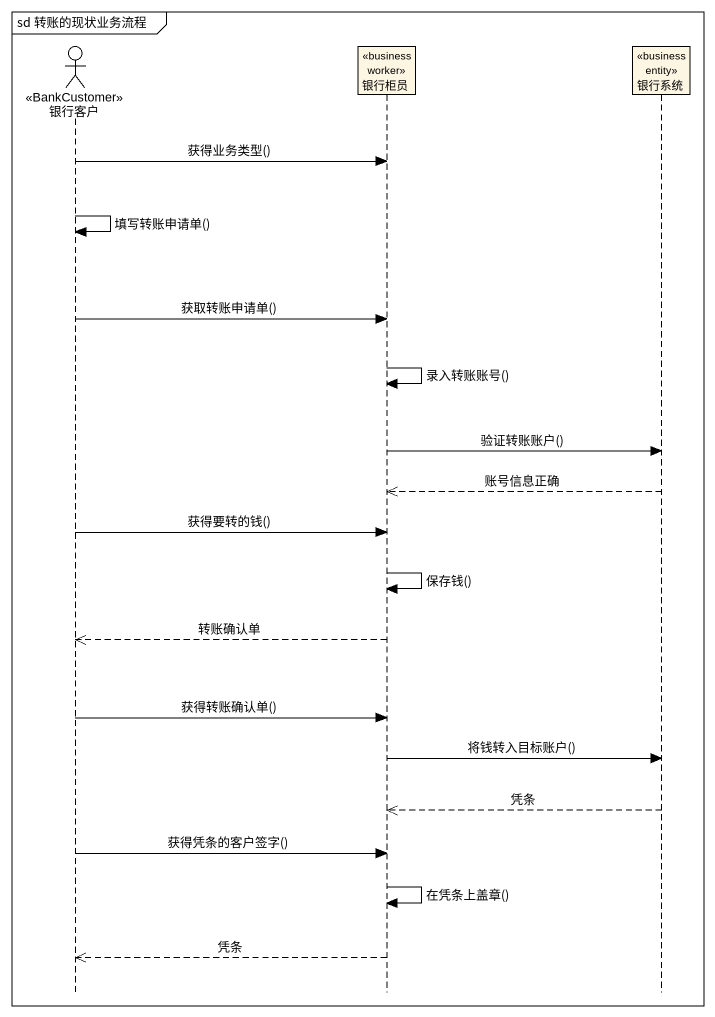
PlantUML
@startuml
mainframe sd 转账的现状业务流程
hide footbox
actor 银行客户 <<BankCustomer>>
participant 银行柜员 <<business worker>>
participant 银行系统 <<business entity>>

银行客户 -> 银行柜员 : 获得业务类型()
银行客户 -> 银行客户 : 填写转账申请单()
银行客户 -> 银行柜员 : 获取转账申请单()
银行柜员 -> 银行柜员 : 录入转账账号()
银行柜员 -> 银行系统 : 验证转账账户()
银行系统 -->> 银行柜员 : 账号信息正确
银行客户 -> 银行柜员 : 获得要转的钱()
银行柜员 -> 银行柜员 : 保存钱()
银行柜员 -->> 银行客户 : 转账确认单
银行客户 -> 银行柜员 : 获得转账确认单()
银行柜员 -> 银行系统 : 将钱转入目标账户()
银行系统 -->> 银行柜员 : 凭条
银行客户 -> 银行柜员 : 获得凭条的客户签字()
银行柜员 -> 银行柜员 : 在凭条上盖章()
银行柜员 -->> 银行客户 : 凭条
@enduml
